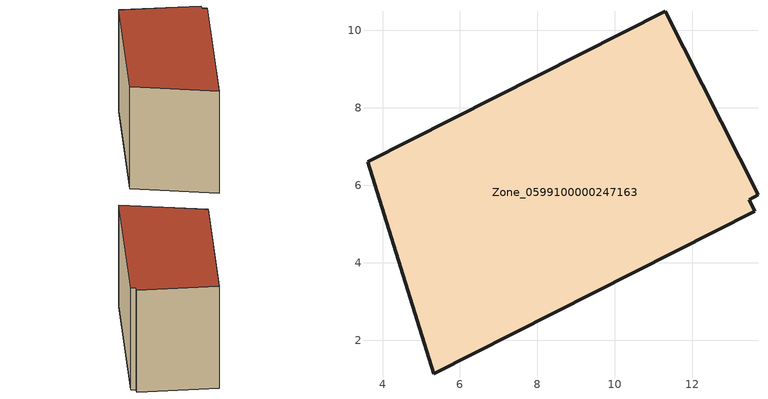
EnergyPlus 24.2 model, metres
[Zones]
Zone_0599100000247163
 floor ground (C_G): 13.47,5.62 13.61,5.33 5.32,1.13 3.61,6.61 11.3,10.5 13.7,5.76 z3.06
 wall outside (C_F): 3.61,6.61 5.32,1.13 13.61,5.33 13.47,5.62 13.7,5.76 11.3,10.5 3.61,6.61 z3.06:11.04
 roof outside (C_R): 13.61,5.33 13.47,5.62 13.7,5.76 11.3,10.5 3.61,6.61 5.32,1.13 z11.04
[BUILDING]
Pand.0599100000247163: North Axis=0; Terrain=City; Loads Convergence Tolerance Value=0.04; Temperature Convergence Tolerance Value=0.4; Solar Distribution=FullExterior; Maximum Number of Warmup Days=25; Minimum Number of Warmup Days=1
[Site:Location]
Rotterdam.The.Hague.AP_ZH_NLD Design_Conditions: Latitude=51.96; Longitude=4.45; Time Zone=1; Elevation=-4.5
[SITE:GROUNDTEMPERATURE:BUILDINGSURFACE]
18, 18, 18, 18, 18, 18, 18, 18, 18, 18, 18, 18
[MATERIAL] Thermal Absorptance=0.9; Solar Absorptance=0.7; Visible Absorptance=0.7
Name | Roughness | Thickness | Conductivity | Density | Specific Heat
G.TC.1975-1991 | MediumSmooth | 0.15 | 0.288461 | 540 | 1210
F.TC.1975-1991 | Rough | 0.3 | 0.230769 | 1920 | 840
R.TC.1975-1991 | MediumRough | 0.2 | 0.153846 | 1500 | 1000
[CONSTRUCTION]
C_G: G.TC.1975-1991
C_F: F.TC.1975-1991
C_R: R.TC.1975-1991
[ZONE]
Zone_0599100000247163: Type=1; Multiplier=1; Ceiling Height=Autocalculate; Volume=Autocalculate; Floor Area=autocalculate; Part of Total Floor Area=Yes
[ZONEINFILTRATION:DESIGNFLOWRATE]
Infil_Zone_0599100000247163: Zone or ZoneList or Space or SpaceList=Zone_0599100000247163; Schedule=AlwaysOn; Design Flow Rate Calculation Method=Flow/Area; Flow Rate per Floor Area=0.003; Constant Term Coefficient=1; Temperature Term Coefficient=0; Velocity Term Coefficient=0; Velocity Squared Term Coefficient=0
[HVACTEMPLATE:ZONE:IDEALLOADSAIRSYSTEM]
Zone_0599100000247163: Maximum Heating Supply Air Temperature=50; Minimum Cooling Supply Air Temperature=13; Maximum Heating Supply Air Humidity Ratio=0.0156; Minimum Cooling Supply Air Humidity Ratio=0.0077; Heating Limit=NoLimit; Cooling Limit=NoLimit; Dehumidification Control Type=ConstantSensibleHeatRatio; Cooling Sensible Heat Ratio=0.7; Dehumidification Setpoint=60; Humidification Control Type=None; Humidification Setpoint=30; Outdoor Air Method=None; Outdoor Air Flow Rate per Person=0.00944; Outdoor Air Flow Rate per Zone Floor Area=0; Outdoor Air Flow Rate per Zone=0; Demand Controlled Ventilation Type=None; Outdoor Air Economizer Type=NoEconomizer; Heat Recovery Type=None; Sensible Heat Recovery Effectiveness=0.7; Latent Heat Recovery Effectiveness=0.65
[ZONECONTROL:THERMOSTAT]
ThermostatControl_Zone_0599100000247163: Zone or ZoneList=Zone_0599100000247163; Control Type Schedule=DualSetpointControlType; Control 1=Thermostat_Zone_0599100000247163; Temperature Difference Between Cutout And Setpoint=0
[THERMOSTATSETPOINT:DUALSETPOINT]
Thermostat_Zone_0599100000247163: Heating Setpoint Temperature Schedule=HeatingSetpoint_Zone_0599100000247163; Cooling Setpoint Temperature Schedule=CoolingSetpoint_Zone_0599100000247163
[SCHEDULE:COMPACT]
HeatingSetpoint_Zone_0599100000247163: Through: 12/31, For: AllDays, Until: 24:00, 21
CoolingSetpoint_Zone_0599100000247163: Through: 12/31, For: AllDays, Until: 24:00, 24
DualSetpointControlType: Through: 12/31, For: AllDays, Until: 24:00, 4
AlwaysOn: Through: 12/31, For: AllDays, Until: 24:00, 1
